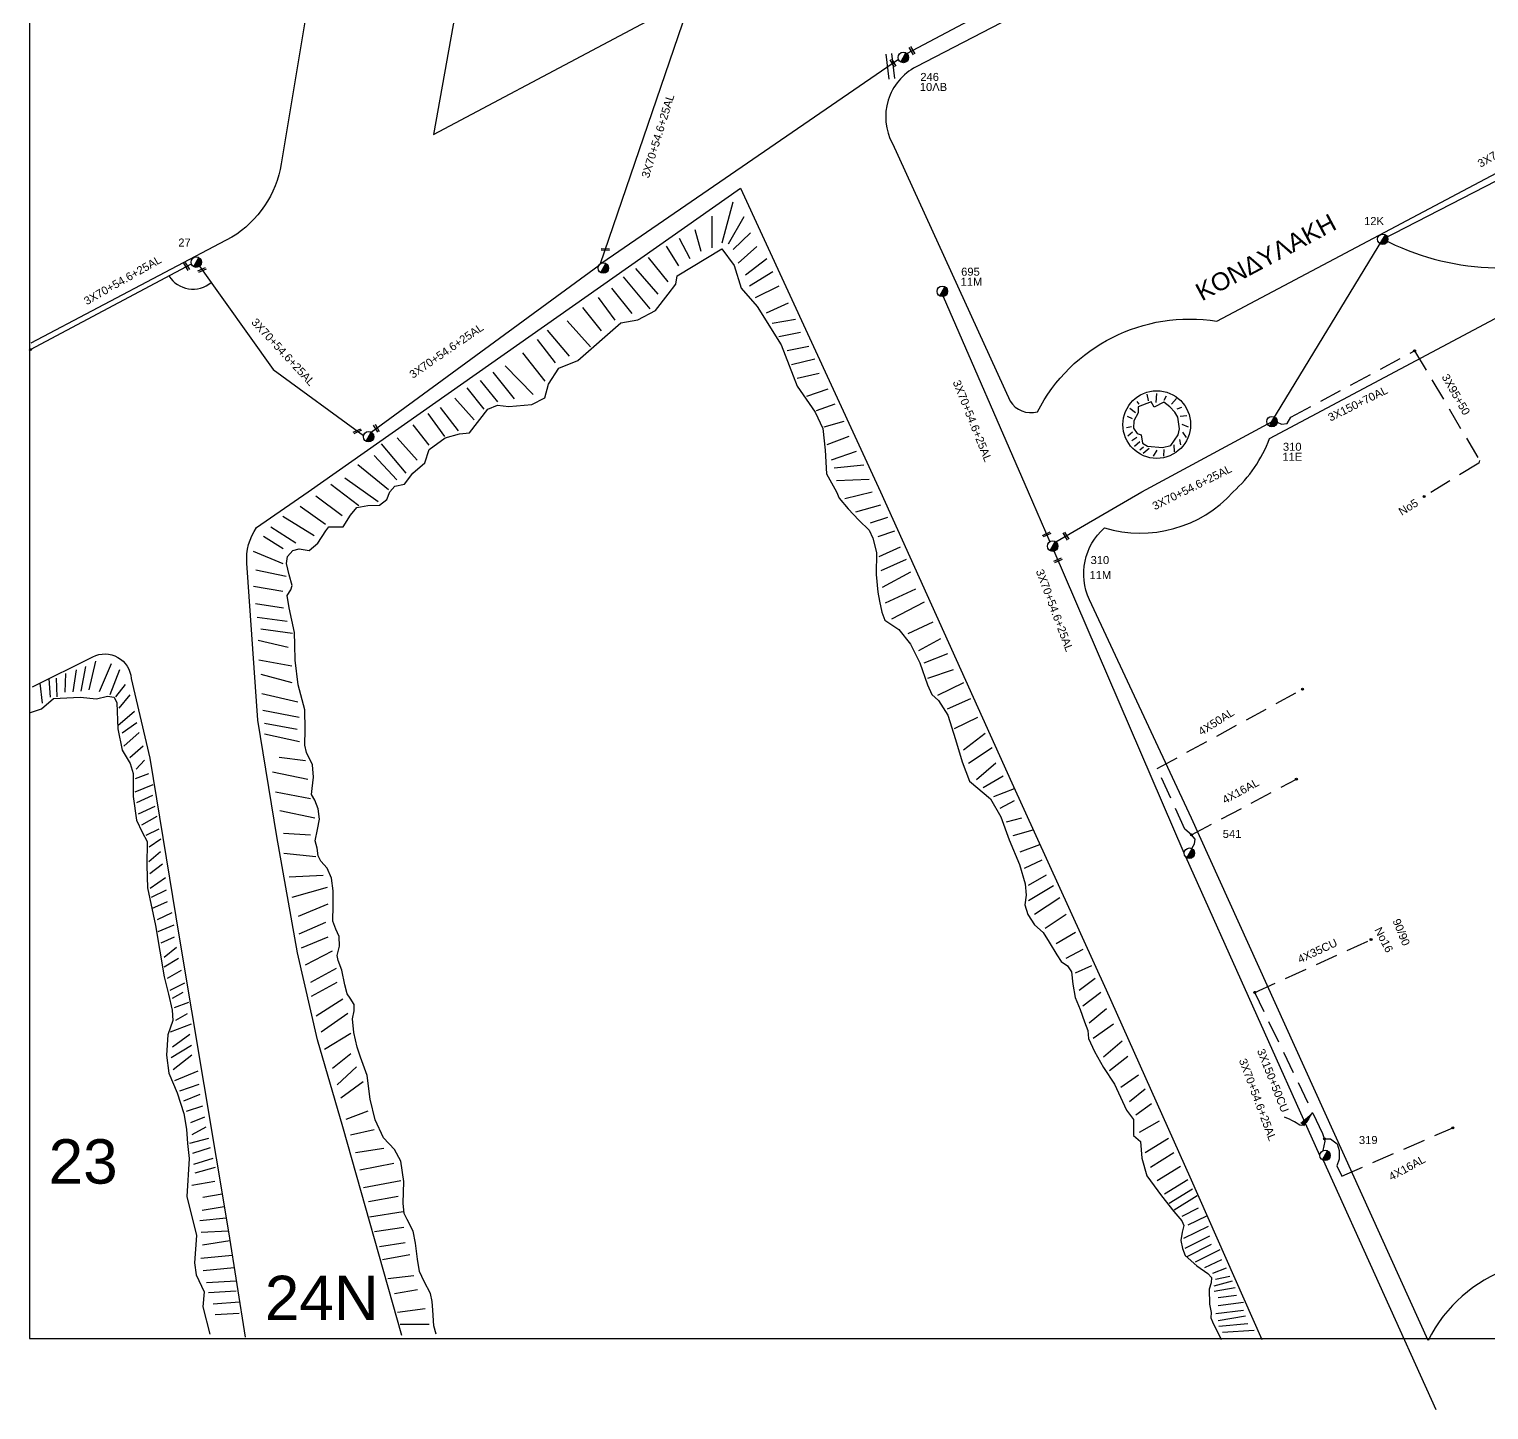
# Model space of a CAD drawing. Header units: millimetres. Extents: x 895 to 1951, y 728 to 1259.
# Drawn here: x 897.6 to 1061.8, y 738 to 893.3 of the extents above; entities that cross this region are included whole.
import ezdxf

# ---------------------------------------------------------------- set-up
doc = ezdxf.new("R2010")
doc.units = ezdxf.units.MM
doc.linetypes.add('DASHED', pattern=[19.05, 12.7, -6.35])
for name, color, linetype in [('Άγνωστα', 7, 'Continuous'), ('Γέφυρες Εναέριου Δικτύου', 7, 'Continuous'), ('Γυμνά εναέρια ΧΤ (3Φ)   4x35CU', 7, 'Continuous'), ('Επιγραφές - Σχήματα', 7, 'Continuous'), ('Καλώδια ΧΤ   3x150+50CU', 7, 'DASHED'), ('Μηχανική τομή', 7, 'Continuous'), ('Στύλος ΦΜ', 7, 'Continuous'), ('Στύλος ΦΜ @ 1', 7, 'Continuous'), ('Συνδέσεις', 7, 'Continuous'), ('Συνεστραμμένα ΧΤ   3x70+54.6+25 AL', 7, 'SYN_LINE'), ('Τομή', 7, 'Continuous'), ('Υπόβαθρο ΔΕΗ', 7, 'Continuous'), ('Υπόγεια καλώδια Δικτύου ΧΤ και Παρ. ΧΤ - 3X150+70 AL', 7, 'DASHED'), ('Υπόγεια καλώδια Παροχών ΧΤ   4x16AL', 7, 'DASHED'), ('Υπόγεια καλώδια Παροχών ΧΤ   4x50AL', 7, 'DASHED')]:
    doc.layers.add(name, color=color, linetype=linetype)
doc.styles.add('arial', font='ARIAL.TTF')
doc.styles.get("Standard").update_dxf_attribs({"font": 'ARIAL.TTF'})
doc.linetypes.add('SYN_LINE', pattern='A,0.5,-0.0001,["/\\/\\/\\/",Standard,S=0.1,R=0,X=0,Y=-0.05],-0.25', length=0.7501)
doc.dimstyles.new('ISO-25', dxfattribs={"dimtxt": 2.5, "dimasz": 2.5, "dimexe": 1.25, "dimexo": 0.625, "dimtad": 1, "dimtxsty": 'Standard', "dimcen": 2.5, "dimadec": 0, "dimazin": 0, "dimtfac": 1, "dimtmove": 0, "dimatfit": 3, "dimfxl": 1, "dimarcsym": 0})

# ---------------------------------------------------------------- blocks, each defined once
blk = doc.blocks.new('ΥΠΑΡΧΩΝ ΤΣΙΜΕΝΤΕΝΙΟΣ ΣΤΥΛΟΣ')
at = {"layer": 'Στύλος ΦΜ'}
blk.add_hatch(color=7, dxfattribs=at).paths.add_polyline_path([(-1.29, -2.28, 0.574793), (2.62, 0, 0.268822), (1.3, 2.27)])
at = {"layer": 'Στύλος ΦΜ', "color": 7}
blk.add_line((-1.29, -2.28), (1.3, 2.27), dxfattribs=at)
blk.add_circle((0, 0), 2.62, dxfattribs=at)
at = {"layer": 'Στύλος ΦΜ', "flags": 4}
for tag, p in [('ΑΡΙΘΜΟΣ', (-4.68, 8.05)), ('ΤΥΠΟΣ', (-4.91, 3.03))]:
    blk.add_attdef(tag, p, '', height=4, dxfattribs=at)
blk = doc.blocks.new('ΜΗΧΑΝΙΚΗ ΤΟΜΗ')
at = {"layer": 'Μηχανική τομή', "ltscale": 40}
for p, q in [((-1.89, 0.78), (1.89, 0.78)), ((1.89, 0), (-1.89, 0))]:
    blk.add_line(p, q, dxfattribs=at)
blk = doc.blocks.new('ΤΟΜΗ')
at = {"layer": 'Τομή', "ltscale": 40}
for p, q in [((-5.68, 0), (5.68, 0)), ((5.68, -2.33), (-5.68, -2.33))]:
    blk.add_line(p, q, dxfattribs=at)
blk = doc.blocks.new('_ΣΥΝΔΕΣΗ')
at = {"layer": 'Συνδέσεις', "linetype": 'SYN_LINE', "ltscale": 40}
blk.add_hatch(color=256, dxfattribs=at).paths.add_polyline_path([(0.5, -0.01, 1), (-0.5, -0.01, 1)])
at = {"layer": 'Συνδέσεις'}
blk.add_circle((0, -0.01), 0.5, dxfattribs=at)

msp = doc.modelspace()

# ---------------------------------------------------------------- linework, layer by layer
at = {"layer": 'Άγνωστα', "color": 6, "linetype": 'DASHED', "ltscale": 0.2}
msp.add_lwpolyline([(1053.49, 857.15), (1060.79, 844.81), (1060.71, 844.5), (1054.57, 840.74)], dxfattribs=at)
at = {"layer": 'Γέφυρες Εναέριου Δικτύου'}
msp.add_arc((916.04, 867.26), 3.18, 212.2089, 310.2913, dxfattribs=at)
at = {"layer": 'Γυμνά εναέρια ΧΤ (3Φ)   4x35CU', "color": 6, "linetype": 'DASHED', "ltscale": 0.2}
msp.add_lwpolyline([(1035.5, 784.94), (1048.58, 790.87)], dxfattribs=at)
at = {"layer": 'Επιγραφές - Σχήματα'}
msp.add_lwpolyline([(897.66, 745.99), (1897.31, 745.99), (1897.31, 1250.94), (897.66, 1250.94)], close=True, dxfattribs=at)
at = {"layer": 'Καλώδια ΧΤ   3x150+50CU', "color": 6, "ltscale": 0.2}
msp.add_lwpolyline([(1043.19, 767.13), (1043.42, 768.21), (1043.16, 769.02), (1035.5, 784.94)], dxfattribs=at)
at = {"layer": 'Συνεστραμμένα ΧΤ   3x70+54.6+25 AL', "color": 85, "ltscale": 20}
msp.add_lwpolyline([(996.36, 890.6), (1023.06, 904.77)], dxfattribs=at)
at = {"layer": 'Συνεστραμμένα ΧΤ   3x70+54.6+25 AL', "color": 6, "ltscale": 20}
for points in [[(971.59, 895.34), (961.86, 866.91)], [(962.06, 867.02), (995.42, 889.94)], [(897.63, 857.13), (897.77, 857.28), (915.87, 866.91)], [(916.79, 866.66), (925.07, 855.04), (935.24, 847.62)], [(935.79, 848.06), (936.1, 847.98), (961.74, 866.79), (961.74, 866.79)], [(1000.44, 863.25), (1010.02, 841.25), (1012.43, 835.64)], [(1027.56, 800.6), (1012.93, 834.59)], [(1042.82, 766.59), (1027.74, 800.18)], [(1055.9, 737.96), (1043.23, 766.03)]]:
    msp.add_lwpolyline(points, dxfattribs=at)
at = {"layer": 'Συνεστραμμένα ΧΤ   3x70+54.6+25 AL', "color": 6, "linetype": 'SYN_LINE', "ltscale": 20}
for points in [[(1037.44, 849.17), (1049.9, 869.69), (1089.54, 890.11), (1095.7, 880.5), (1115.09, 882.73)], [(1013.13, 835.63), (1022.81, 841.25), (1037.45, 849.17)]]:
    msp.add_lwpolyline(points, dxfattribs=at)
msp.add_arc((1063.11, 895.14), 28.66, 242.5705, 291.9847, dxfattribs=at)
at = {"layer": 'Υπόβαθρο ΔΕΗ'}
for points in [[(955.05, 1061.88), (951.3, 1039.89), (947.69, 1019.26), (945.64, 1008.37), (945.3, 1005.63), (945.16, 1003.14), (945.21, 1001.19), (945.84, 999.18), (946.91, 997.3), (948.23, 996.17), (950.64, 994.67), (953.38, 993.1), (957.34, 989.52), (959.22, 986.97), (959.8, 985.69), (960.61, 983.36), (960.78, 980.68), (959.76, 974.12), (954.53, 945.34), (943.1, 881.48), (981.28, 901.79), (988.27, 945.34), (994.84, 987.53)], [(975.6, 869.29), (976.83, 873.91)], [(974.44, 872.28), (974.41, 868.71)], [(976.31, 869.16), (978.07, 872.27)], [(972.51, 870.8), (973.19, 868.34)], [(976.84, 868.53), (978.77, 870.41)], [(969.3, 868.92), (970.66, 866.69)], [(970.75, 869.81), (971.96, 867.54)], [(977.37, 867.01), (979.5, 868.86)], [(943.42, 746.46), (943.13, 747.42), (943.02, 749.16), (942.95, 750.16), (942.78, 751.06), (942.05, 752.39), (941.53, 753.52), (941.3, 754.9), (941.1, 756.72), (940.82, 758.05), (940.13, 759.36), (939.81, 760.04), (939.68, 761.21), (939.76, 763.67), (939.44, 765.94), (938.72, 767.24), (937.49, 768.56), (936.54, 770.61), (935.98, 772.91), (935.66, 775.57), (934.89, 777.64), (934.54, 778.76), (934.15, 780.44), (934, 781.95), (934.18, 782.85), (934.19, 783.59), (933.74, 784.27), (933.38, 784.79), (933.14, 785.79), (932.78, 787.42), (932.38, 788.53), (932.27, 789.09), (932.55, 790.13), (932.5, 791.23), (932.13, 792.04), (931.79, 792.96), (931.84, 794.7), (931.81, 796.38), (931.62, 797.78), (931.14, 798.9), (930.43, 799.69), (930.14, 800.32), (930.04, 801.16), (929.81, 802), (930.06, 803.28), (930.28, 804.44), (930.15, 805.58), (929.77, 806.57), (929.4, 807.21), (929.45, 807.88), (929.61, 809.17), (929.5, 810.53), (928.83, 811.92), (928.63, 812.75), (928.66, 814.52), (928.62, 816.74), (927.88, 819.54), (927.53, 822.33), (927.51, 824.05), (927.47, 825.44), (926.87, 828.21), (926.63, 829.61), (927.05, 830.24), (927.2, 830.71), (926.87, 831.92), (926.57, 833.22), (926.7, 833.99), (927.27, 834.65), (927.99, 834.86), (929.11, 834.68), (930.1, 835.49), (930.98, 836.88), (931.34, 837.34), (932.95, 837.34), (933.79, 838.63), (934.49, 839.51), (935.74, 839.72), (937.02, 839.76), (937.86, 840.41), (938.18, 841.25), (938.75, 841.92), (939.83, 842.12), (940.8, 843.35), (942.14, 844.53), (942.61, 846.02), (944.43, 847.33), (946.03, 847.81), (947.16, 847.9), (949.21, 850.58), (950.3, 851.01), (951.59, 850.87), (954.18, 851.09), (955.62, 851.84), (956.03, 853.38), (957.21, 855.19), (959.33, 856.04), (964.19, 860.29), (966.08, 860.64), (968.09, 861.66), (969.52, 863.51), (970.37, 864.62), (970.53, 865.59), (975.56, 868.61), (976.93, 866.72)], [(967.25, 867.65), (969.47, 864.9)], [(978.21, 865.7), (980.61, 867.52)], [(964.43, 865.48), (967.44, 861.86)], [(965.85, 866.4), (968.33, 863.51)], [(976.93, 866.72), (977.72, 864.19), (979.53, 862.13), (982.23, 857.8), (984.01, 853.15), (986.03, 850.24), (986.9, 848.41), (987.16, 845.94), (987.32, 843.31), (988.44, 841.25), (988.76, 840.56), (989.76, 839.36), (990.95, 838.07), (992.11, 836.94), (992.55, 836.05), (992.94, 834.45), (992.92, 831.97), (993.1, 829.98), (993.29, 828.97), (993.56, 827.73), (993.88, 826.83), (995.45, 825.77), (996.79, 824.12), (997.83, 822.03), (998.7, 819.53), (999.18, 818.45), (999.93, 817.79), (1000.96, 816.14), (1001.84, 813.41), (1002.57, 810.87), (1003.41, 808.72), (1005.76, 806.7), (1006.92, 804.71), (1007.89, 802.11), (1009.04, 799.34), (1009.69, 797.15), (1009.8, 795.89), (1009.63, 794.78), (1009.97, 793.71), (1010.74, 792.54), (1011.71, 791.68), (1012.37, 790.59), (1013.24, 789.18), (1013.73, 788.43), (1014.42, 787.93), (1014.89, 787.24), (1015.05, 785.85), (1015.28, 784.36), (1015.86, 783.01), (1016.35, 781.63), (1016.71, 780.63), (1016.79, 779.73), (1017.48, 778.27), (1018.48, 776.49), (1019.73, 774.6), (1021.07, 771.69), (1021.87, 770.62), (1021.87, 768.82), (1022.64, 768.14), (1022.79, 766.27), (1023.35, 764.29), (1025, 762.05), (1026.4, 760.29), (1027.3, 759.24), (1027.54, 758.72), (1027.32, 757.97), (1027.19, 757.02), (1027.38, 756.13), (1027.67, 755.32), (1028.98, 754.17), (1030.21, 753.31), (1030.65, 752.84), (1030.61, 752.25), (1030.38, 751.52), (1030.41, 749.84), (1030.59, 748.91), (1030.55, 748.32), (1030.74, 747.87), (1031.73, 745.89)], [(978.66, 864.46), (981.29, 866.05)], [(963.13, 864.19), (965.42, 861.33)], [(979.35, 863.12), (982.01, 864.45)], [(961.63, 863.13), (963.52, 860.59)], [(980.57, 861.41), (983.03, 862.54)], [(958.15, 860.5), (960.76, 857.58)], [(959.89, 862.02), (961.96, 859.4)], [(981.21, 860.23), (983.85, 860.68)], [(955.88, 859.46), (958.39, 856.55)], [(981.96, 858.76), (984.41, 859.22)], [(954.76, 858.41), (956.81, 855.78)], [(982.9, 857.17), (985.35, 857.66)], [(953.11, 856.91), (955.64, 853.73)], [(983.39, 855.59), (986.02, 856.23)], [(949.78, 854.72), (952.19, 851.74)], [(951.18, 855.45), (954.32, 852.23)], [(984.04, 854.04), (986.51, 854.63)], [(946.86, 852.96), (948.79, 850.57)], [(948.36, 853.81), (950.32, 851.39)], [(985.12, 852.05), (987.5, 852.84)], [(1023.54, 851.5), (1023.54, 851.53), (1023.4, 852.27)], [(1024.41, 851.33), (1024.48, 852.32)], [(943.86, 850.77), (945.9, 848.14)], [(945.52, 851.82), (947.7, 849.38)], [(986.18, 850.42), (988.31, 851.17)], [(1022.07, 850.14), (1021.46, 850.63)], [(1024.19, 850.79), (1023.85, 851.39), (1022.38, 850.84), (1022.37, 850.16), (1021.88, 849.27), (1021.85, 848.44), (1022.27, 847.82), (1022.71, 847.69), (1022.89, 846.73), (1023.45, 846.42), (1025.12, 846.25), (1026.06, 846.49), (1026.87, 847.67), (1027.04, 848.37), (1026.84, 849.67), (1026.5, 850.23), (1025.96, 850.84), (1025.27, 851.34), (1024.19, 850.79)], [(1022.51, 851.12), (1022.28, 851.45)], [(1025.31, 851.58), (1025.59, 852.07)], [(1026.14, 851.15), (1026.71, 851.78)], [(1026.77, 850.61), (1027.31, 850.78)], [(942.46, 850.1), (944.33, 847.49)], [(987.05, 848.6), (989.32, 849.21)], [(1021.73, 849.49), (1021.18, 849.73)], [(1027.11, 849.77), (1027.86, 849.87)], [(941.28, 844.82), (939.01, 847.35)], [(940.8, 848.79), (942.57, 846.51)], [(987.41, 846.58), (989.89, 847.53)], [(1021.62, 848.6), (1021.08, 848.46)], [(1021.76, 847.97), (1021.24, 847.52)], [(1022.22, 847.39), (1021.69, 847.01)], [(1027.29, 848.88), (1028.01, 848.57)], [(1027.39, 848), (1027.78, 847.4)], [(937.23, 846.66), (939.99, 843.36)], [(987.9, 844.85), (990.7, 845.83)], [(1022.59, 846.89), (1021.98, 846.37)], [(1022.98, 846.29), (1022.58, 845.94)], [(1023.63, 846.13), (1022.95, 845.58)], [(1024.5, 845.96), (1024.08, 845.27)], [(1025.28, 846.04), (1025.24, 845.29)], [(1026.39, 846.54), (1026.42, 845.75)], [(1027.04, 847.17), (1027.13, 846.57)], [(934.61, 844.36), (938.03, 841.54)], [(938.97, 842.6), (936.44, 845.37)], [(988.18, 843.97), (991.51, 844.31)], [(933.14, 842.83), (936.89, 840.18)], [(933.14, 842.83), (936.89, 840.18)], [(988.44, 842.53), (992.11, 842.69)], [(929.88, 840.83), (932.82, 838.59)], [(931.57, 842.13), (934.71, 839.74)], [(989.38, 840.52), (992.45, 841.25)], [(928.11, 839.65), (930.95, 837.64)], [(990.61, 839.03), (993.42, 839.81)], [(926.17, 838.53), (929.7, 836.34)], [(992.29, 837.79), (994.22, 838.42)], [(923.99, 836.29), (926.2, 834.88)], [(924.81, 837.31), (927.61, 835.54)], [(993.13, 836.23), (995.01, 836.86)], [(922.83, 834.58), (926.15, 833.21)], [(993.24, 833.98), (995.66, 835.09)], [(993.48, 832.4), (996.33, 833.69)], [(923.13, 832.49), (926.55, 831.76)], [(993.63, 830.53), (996.82, 832.25)], [(922.87, 830.64), (926.16, 830.08)], [(993.96, 828.78), (997.36, 830.35)], [(923.08, 828.7), (926.22, 828.21)], [(994.68, 826.96), (998.36, 828.89)], [(923.28, 827.15), (926.65, 826.72)], [(996.52, 825.34), (999.31, 826.64)], [(923.38, 824.57), (926.77, 823.77)], [(923.69, 825.86), (927.24, 825.35)], [(997.71, 823.4), (1000.18, 824.77)], [(998.32, 822.03), (1000.98, 823.08)], [(902.9, 821.23), (902.52, 818.75)], [(903.95, 821.6), (903.42, 818.82)], [(905.08, 822.2), (904.32, 818.99)], [(906.84, 821.91), (905.51, 818.75)], [(907.78, 821.22), (906.68, 818.41)], [(923.46, 822.37), (927.16, 821.67)], [(998.74, 820.29), (1001.6, 821.27)], [(898.84, 819.73), (899.09, 817.49)], [(899.82, 820.23), (899.97, 818.16)], [(900.67, 820.29), (900.74, 818.18)], [(901.7, 820.83), (901.65, 818.72)], [(908.41, 819.59), (907.35, 818.2)], [(923.68, 820.74), (927.16, 819.8)], [(999.84, 818.4), (1002.76, 819.8)], [(897.78, 816.44), (899, 816.86), (900.36, 818.01), (903.37, 818.17), (905.18, 817.98), (906.43, 818.29), (907.18, 818.17), (907.47, 817.54), (907.6, 814.58), (908.08, 812.18), (908.99, 810.68), (909.33, 809.57), (909.31, 806.97), (909.7, 804.31), (910.34, 802.97), (910.88, 801.92), (910.86, 799.2), (910.92, 796.71), (911.82, 792.45), (912.82, 786.69), (913.31, 784.73), (913.72, 782.92), (913.8, 781.78), (913.22, 780.17), (913.06, 777.88), (913.34, 775.83), (914.28, 773.63), (915.01, 771.29), (915.33, 769.55), (915.42, 767.93), (915.61, 766.24), (915.35, 761.98), (916.44, 757.59), (916.22, 754.49), (916.42, 753.14), (917.32, 751.23), (917.15, 749.56), (917.93, 746.47)], [(908.95, 818.41), (907.72, 816.91)], [(923.8, 818.59), (927.85, 817.62)], [(1000.92, 816.84), (1003.57, 818)], [(909.47, 816.56), (907.59, 814.95)], [(923.9, 816.69), (927.98, 815.89)], [(909.73, 815.27), (908.08, 814.11)], [(924.1, 815.23), (927.78, 814.56)], [(1001.74, 814.65), (1004.35, 815.91)], [(909.99, 814.17), (908.27, 812.64)], [(924.08, 814.04), (928.02, 813.16)], [(1002.74, 812.24), (1005.19, 814.11)], [(910.45, 812.66), (908.93, 811.35)], [(925.73, 811.4), (928.71, 811.04)], [(1003.28, 810.72), (1005.95, 812.48)], [(911.04, 809.55), (909.53, 808.96)], [(910.6, 811.07), (909.65, 810.04)], [(924.98, 809.74), (928.96, 808.94)], [(1004.2, 808.91), (1006.39, 810.76)], [(911.55, 808.28), (909.5, 807.45)], [(1004.93, 807.98), (1007.21, 809.3)], [(911.5, 807.11), (909.69, 806.25)], [(925.33, 807.52), (929.28, 806.75)], [(1006.14, 806.97), (1008.46, 807.88)], [(1006.87, 805.68), (1008.49, 806.54)], [(911.76, 805.87), (909.88, 804.99)], [(911.99, 804.73), (910.27, 803.74)], [(925.81, 805.41), (929.75, 804.57)], [(912.2, 803.29), (910.76, 802.59)], [(1007.57, 804.14), (1009.31, 804.58)], [(1008.32, 802.6), (1010.58, 803.23)], [(911.13, 801.31), (912.43, 802.22)], [(926.23, 802.87), (929.27, 802.67)], [(1009.1, 800.75), (1011.33, 801.57)], [(911.1, 799.67), (912.4, 800.8)], [(926.27, 800.6), (929.87, 800.24)], [(1009.59, 798.93), (1011.58, 799.87)], [(911.2, 798.33), (912.64, 799.41)], [(926.88, 797.95), (930.69, 798.13)], [(1010.06, 797.01), (1012.07, 798.16)], [(911.22, 796.66), (912.95, 797.85)], [(911.39, 795.66), (913.07, 796.49)], [(927.22, 795.66), (931.19, 796.79)], [(1010.05, 795.28), (1012.86, 796.97)], [(911.41, 794.38), (913.2, 795.17)], [(927.91, 793.53), (931.25, 794.92)], [(1010.73, 793.73), (1013.56, 795.61)], [(912.06, 793.13), (913.71, 793.92)], [(1011.93, 792.17), (1014.27, 793.73)], [(912.14, 791.78), (913.92, 792.52)], [(928.01, 791.51), (930.98, 792.85)], [(1013.15, 790.45), (1015.35, 791.72)], [(912.48, 790.52), (913.98, 791.19)], [(912.8, 788.91), (914.21, 790.03)], [(928.26, 789.94), (931.25, 791.18)], [(912.8, 787.82), (914.41, 788.78)], [(928.7, 788.05), (931.73, 789.61)], [(1014.3, 788.77), (1016.18, 789.79)], [(913.2, 786.55), (914.76, 787.43)], [(929.31, 786.08), (932.21, 787.68)], [(1015.32, 787.14), (1017.19, 787.95)], [(913.47, 785.17), (915.12, 786)], [(913.74, 784.3), (914.96, 784.95)], [(929.38, 784.51), (932.27, 786.08)], [(1015.73, 785.2), (1017.54, 786.53)], [(1016.15, 783.41), (1018.19, 784.97)], [(913.99, 783.23), (915.59, 783.85)], [(929.9, 782.3), (932.91, 784.22)], [(914.13, 781.8), (915.42, 782.56)], [(930.47, 780.5), (933.47, 782.58)], [(1016.88, 781.52), (1018.84, 783.14)], [(913.53, 780.48), (915.9, 781.38)], [(913.74, 778.81), (915.71, 780.25)], [(930.83, 778.53), (933.82, 780.36)], [(1017.31, 779.79), (1019.61, 781.39)], [(913.58, 777.62), (915.9, 779.01)], [(1018.5, 777.69), (1020.58, 779.48)], [(913.83, 776.26), (915.93, 777.9)], [(931.75, 776.42), (933.82, 778.07)], [(1019.17, 776.15), (1021.23, 777.74)], [(914.02, 775.02), (916.64, 776.12)], [(932.28, 774.54), (934.46, 776.54)], [(1020.43, 774.28), (1022.43, 775.67)], [(914.59, 773.84), (916.75, 774.59)], [(915.01, 772.74), (916.87, 773.5)], [(932.7, 773.08), (935.18, 774.91)], [(1021.4, 772.66), (1023.19, 774.09)], [(915.34, 771.57), (917.15, 772.18)], [(1022.14, 771.16), (1023.9, 772.44)], [(915.81, 770.3), (917.38, 770.92)], [(933.28, 770.65), (935.75, 771.61)], [(1022.55, 769.19), (1024.8, 770.48)], [(915.69, 767.98), (917.84, 768.54)], [(915.97, 768.95), (917.55, 769.81)], [(933.76, 768.89), (936.44, 769.52)], [(1023.17, 766.9), (1025.78, 768.52)], [(916.04, 766.84), (918.02, 767.47)], [(934.35, 766.93), (937.53, 767.4)], [(1023.78, 765.28), (1026.4, 766.9)], [(916.13, 765.62), (918.33, 766.28)], [(916.31, 764.63), (918.58, 765.27)], [(934.82, 764.97), (938.64, 765.7)], [(1024.52, 763.76), (1027.13, 765.38)], [(915.93, 763.24), (918.5, 763.68)], [(935.25, 762.99), (939.44, 763.78)], [(1025.34, 762.27), (1027.96, 763.89)], [(917.15, 761.89), (919.32, 762.25)], [(935.8, 761.41), (939.12, 762.01)], [(1025.88, 761.2), (1028.49, 762.82)], [(1026.43, 760.46), (1029.04, 762.08)], [(917.09, 760.41), (919.56, 760.83)], [(1027.35, 759.74), (1029.19, 760.69)], [(916.83, 759.27), (919.77, 759.55)], [(935.91, 759.68), (939.69, 760.26)], [(1027.52, 757.26), (1030.3, 758.64)], [(1028.01, 758.77), (1030.12, 759.8)], [(916.97, 757.95), (920.01, 758.12)], [(917.12, 756.54), (920.18, 757.03)], [(936.49, 758.01), (939.79, 758.5)], [(1027.66, 756.16), (1030.43, 757.54)], [(937.02, 756.34), (939.93, 756.78)], [(937.38, 754.86), (940.44, 755.42)], [(1027.88, 755.22), (1030.65, 756.59)], [(1028.85, 754.61), (1031.62, 755.99)], [(916.92, 755.04), (920.46, 755.35)], [(917.18, 753.64), (920.68, 753.97)], [(1029.88, 753.96), (1031.78, 754.86)], [(1030.78, 753.32), (1032.32, 753.94)], [(917.59, 752.27), (920.92, 752.46)], [(937.98, 752.75), (940.88, 753.09)], [(1030.92, 751.92), (1032.99, 752.49)], [(1031.1, 752.65), (1032.69, 753)], [(917.79, 751.16), (920.91, 751.34)], [(938.72, 751.04), (941.32, 751.49)], [(1030.93, 751.31), (1033.31, 751.72)], [(1031.38, 750.61), (1033.43, 750.86)], [(918.32, 749.87), (921.3, 750.1)], [(918.56, 748.67), (921.24, 748.84)], [(939.05, 748.95), (942.17, 749.35)], [(1031.12, 748.79), (1034.25, 749.18)], [(1031.37, 749.7), (1034.24, 750.06)], [(939.35, 747.61), (942.63, 747.58)], [(1031.39, 748.03), (1034.47, 748.54)], [(1031.47, 747.36), (1034.71, 747.69)], [(1031.89, 746.7), (1035.43, 746.94)]]:
    msp.add_lwpolyline(points, dxfattribs=at)
for points in [[(1031.24, 860.47), (1031.24, 860.47), (1089.78, 891.49, 0.304729), (1091.12, 896.1), (1074.2, 926.12, 0.363376), (1070.18, 926.93), (1018.63, 900.14), (997.4, 889.09, 0.417466), (994.73, 880.47), (1007.97, 851.48, 0.328495), (1011.05, 850.27, -0.324226)], [(1122.8, 841.25), (1147.17, 799.23, -0.366429), (1143.69, 790.21), (1117.21, 775.7), (1099.22, 765.89), (1076.21, 753.37, 0.403489), (1055.02, 745.77), (1028.4, 804.53), (1016.91, 829.13, -0.332738), (1018.59, 837.21, 0.290662), (1033.06, 841.25, 0.121029), (1037.16, 847.27), (1096.11, 878.64, -0.343106), (1101.86, 877.12)]]:
    msp.add_lwpolyline(points, format="xyb", close=True, dxfattribs=at)
for points in [[(897.64, 903.47), (929.26, 898.03), (925.98, 878.19, -0.217032), (920.43, 869.92), (897.81, 858.01)], [(939.54, 746.33), (932.9, 769.79), (930.07, 779.58), (927.82, 789.38), (925.47, 802.47), (923.35, 815.57), (922.12, 833.24, -0.171932), (923.2, 837.24), (929, 841.25), (977.63, 875.44), (993.38, 841.25), (1008.17, 808.5), (1018.78, 785.23), (1028.18, 764.18), (1036.3, 745.86)], [(897.99, 819.31), (904.78, 822.71, -0.533133), (909.1, 820.26), (911.19, 811.3), (914.5, 791.15), (920.03, 758), (921.94, 746.15)]]:
    msp.add_lwpolyline(points, format="xyb", dxfattribs=at)
msp.add_circle((1024.48, 848.84), 3.81, dxfattribs=at)
at = {"layer": 'Υπόγεια καλώδια Δικτύου ΧΤ και Παρ. ΧΤ - 3X150+70 AL', "color": 6, "ltscale": 0.2}
msp.add_lwpolyline([(1038.03, 849.12), (1038.51, 848.89), (1039.13, 848.96), (1039.56, 849.68), (1053.49, 857.15)], dxfattribs=at)
at = {"layer": 'Υπόγεια καλώδια Παροχών ΧΤ   4x16AL', "color": 6, "ltscale": 0.2}
for points in [[(1028.38, 802.68), (1040.18, 808.92)], [(1043.34, 768.47), (1044.03, 768.44), (1044.78, 767.91), (1044.99, 767.14), (1044.98, 766.16), (1044.73, 765.43), (1045.29, 764.26), (1057.78, 769.69)]]:
    msp.add_lwpolyline(points, dxfattribs=at)
at = {"layer": 'Υπόγεια καλώδια Παροχών ΧΤ   4x50AL', "color": 6, "ltscale": 0.2}
msp.add_lwpolyline([(1028.44, 801.11), (1028.72, 801.67), (1028.78, 802.17), (1028.38, 802.68), (1027.62, 803.31), (1024.53, 810.13), (1040.86, 819.05)], dxfattribs=at)

# ---------------------------------------------------------------- block references
at = {"layer": 'Μηχανική τομή'}
for p, xscale, yscale, zscale, rotation in [((997.03, 890.96), 0.2500000000001384, 0.2500000000001384, 0.2500000000001384, 120.4472056917649), ((994.89, 889.58), 0.2500000000001384, 0.2500000000001384, 0.2500000000001384, 120.4472056917649), ((962.45, 868.64), 0.2500000000001094, 0.2500000000001094, 0.2500000000001094, 176.5049525712745), ((915.43, 866.68), 0.2500000000001384, 0.2500000000001384, 0.2500000000001384, 120.4472056917649), ((917.12, 866.13), 0.2500000000000126, 0.2500000000000126, 0.2500000000000126, 23.56147957391234), ((934.57, 848), 0.2500000000000126, 0.2500000000000126, 0.2500000000000126, 23.56147957391234), ((936.77, 848.47), 0.2500000000001384, 0.2500000000001384, 0.2500000000001384, 120.4472056917649), ((1012.13, 836.38), 0.2500000000000126, 0.2500000000000126, 0.2500000000000126, 23.56147957391234), ((1014.19, 836.24), 0.2499999999999725, 0.2499999999999725, 0.2499999999999725, 300.7353662562219), ((1013.42, 833.46), 0.2500000000000126, 0.2500000000000126, 0.2500000000000126, 23.56147957391234)]:
    msp.add_blockref('ΜΗΧΑΝΙΚΗ ΤΟΜΗ', p, dxfattribs=dict(at, xscale=xscale, yscale=yscale, zscale=zscale, rotation=rotation))
at = {"layer": 'Στύλος ΦΜ @ 1', "ltscale": 40}
ref = msp.add_blockref('ΥΠΑΡΧΩΝ ΤΣΙΜΕΝΤΕΝΙΟΣ ΣΤΥΛΟΣ', (995.97, 890.15), dxfattribs=dict(at, xscale=0.2249999999999091, yscale=0.2249999999999091, zscale=0.2249999999999091))
ref.add_attrib('ΤΥΠΟΣ', '10ΛB', (997.82, 886.38), dxfattribs={"layer": 'Στύλος ΦΜ', "height": 0.9, "flags": 4})
ref.add_attrib('ΑΡΙΘΜΟΣ', '246', (997.88, 887.51), dxfattribs={"layer": 'Στύλος ΦΜ', "height": 0.9, "flags": 4})
ref = msp.add_blockref('ΥΠΑΡΧΩΝ ΤΣΙΜΕΝΤΕΝΙΟΣ ΣΤΥΛΟΣ', (1049.9, 869.69), dxfattribs=dict(at, xscale=0.2249999999999091, yscale=0.2249999999999091, zscale=0.2249999999999091))
ref.add_attrib('ΤΥΠΟΣ', '12K', (1047.8, 871.29), dxfattribs={"layer": 'Στύλος ΦΜ', "height": 0.9, "flags": 4})
ref = msp.add_blockref('ΥΠΑΡΧΩΝ ΤΣΙΜΕΝΤΕΝΙΟΣ ΣΤΥΛΟΣ', (916.42, 867.12), dxfattribs=dict(at, xscale=0.2249999999999091, yscale=0.2249999999999091, zscale=0.2249999999999091))
ref.add_attrib('ΑΡΙΘΜΟΣ', '27', (914.4, 868.87), dxfattribs={"layer": 'Στύλος ΦΜ', "height": 0.9, "flags": 4})
at = {"layer": 'Στύλος ΦΜ @ 1', "ltscale": 40, "xscale": 0.2249999999999091, "yscale": 0.2249999999999091, "zscale": 0.2249999999999091}
for p in [(962.22, 866.45), (935.81, 847.47)]:
    msp.add_blockref('ΥΠΑΡΧΩΝ ΤΣΙΜΕΝΤΕΝΙΟΣ ΣΤΥΛΟΣ', p, dxfattribs=at)
at = {"layer": 'Στύλος ΦΜ @ 1', "ltscale": 40}
ref = msp.add_blockref('ΥΠΑΡΧΩΝ ΤΣΙΜΕΝΤΕΝΙΟΣ ΣΤΥΛΟΣ', (1000.35, 863.83), dxfattribs=dict(at, xscale=0.2249999999999091, yscale=0.2249999999999091, zscale=0.2249999999999091))
ref.add_attrib('ΤΥΠΟΣ', '11M', (1002.41, 864.46), dxfattribs={"layer": 'Στύλος ΦΜ', "height": 0.9, "flags": 4})
ref.add_attrib('ΑΡΙΘΜΟΣ', '695', (1002.47, 865.59), dxfattribs={"layer": 'Στύλος ΦΜ', "height": 0.9, "flags": 4})
ref = msp.add_blockref('ΥΠΑΡΧΩΝ ΤΣΙΜΕΝΤΕΝΙΟΣ ΣΤΥΛΟΣ', (1037.44, 849.17), dxfattribs=dict(at, xscale=0.2249999999999091, yscale=0.2249999999999091, zscale=0.2249999999999091))
ref.add_attrib('ΤΥΠΟΣ', '11E', (1038.61, 844.76), dxfattribs={"layer": 'Στύλος ΦΜ', "height": 0.9, "flags": 4})
ref.add_attrib('ΑΡΙΘΜΟΣ', '310', (1038.67, 845.89), dxfattribs={"layer": 'Στύλος ΦΜ', "height": 0.9, "flags": 4})
ref = msp.add_blockref('ΥΠΑΡΧΩΝ ΤΣΙΜΕΝΤΕΝΙΟΣ ΣΤΥΛΟΣ', (1012.77, 835.16), dxfattribs=dict(at, xscale=0.2249999999999091, yscale=0.2249999999999091, zscale=0.2249999999999091))
ref.add_attrib('ΤΥΠΟΣ', '11M', (1016.91, 831.45), dxfattribs={"layer": 'Στύλος ΦΜ', "height": 0.9, "flags": 4})
ref.add_attrib('ΑΡΙΘΜΟΣ', '310', (1017.03, 833.14), dxfattribs={"layer": 'Στύλος ΦΜ', "height": 0.9, "flags": 4})
ref = msp.add_blockref('ΥΠΑΡΧΩΝ ΤΣΙΜΕΝΤΕΝΙΟΣ ΣΤΥΛΟΣ', (1028.15, 800.6), dxfattribs=dict(at, xscale=0.2249999999999091, yscale=0.2249999999999091, zscale=0.2249999999999091))
ref.add_attrib('ΤΥΠΟΣ', '541', (1031.9, 802.32), dxfattribs={"layer": 'Στύλος ΦΜ', "height": 0.9, "flags": 4})
ref = msp.add_blockref('ΥΠΑΡΧΩΝ ΤΣΙΜΕΝΤΕΝΙΟΣ ΣΤΥΛΟΣ', (1043.41, 766.59), dxfattribs=dict(at, xscale=0.2249999999999091, yscale=0.2249999999999091, zscale=0.2249999999999091))
ref.add_attrib('ΤΥΠΟΣ', '319', (1047.22, 767.87), dxfattribs={"layer": 'Στύλος ΦΜ', "height": 0.9, "flags": 4})
at = {"layer": 'Συνδέσεις', "xscale": 0.2249999999999091, "yscale": 0.2249999999999091, "zscale": 0.2249999999999091}
for p in [(897.77, 857.28), (1053.49, 857.15), (1054.57, 840.74), (1040.86, 819.05), (1040.18, 808.93), (1028.38, 802.68), (1048.58, 790.88), (1035.5, 784.94), (1043.34, 768.47), (1057.78, 769.69)]:
    msp.add_blockref('_ΣΥΝΔΕΣΗ', p, dxfattribs=at)
at = {"layer": 'Τομή', "xscale": 0.2500000000000007, "yscale": 0.2500000000000007, "zscale": 0.2500000000000007, "rotation": 96.9391376325804}
msp.add_blockref('ΤΟΜΗ', (994.22, 889.11), dxfattribs=at)

# ---------------------------------------------------------------- texts
at = {"layer": 'Γυμνά εναέρια ΧΤ (3Φ)   4x35CU', "color": 7, "insert": (1040.21, 789.01), "char_height": 0.9, "width": 84.1859, "attachment_point": 1, "rotation": 25.1777}
msp.add_mtext('4X35CU', dxfattribs=at)
at = {"layer": 'Επιγραφές - Σχήματα', "color": 7, "width": 84.1859, "attachment_point": 1}
for s, insert, char_height, rotation in [('ΚΟΝΔΥΛΑΚΗ', (1028.6, 864.45), 2, 28.1586), ('3X95+50', (1057.28, 854.65), 0.9, 299.5882)]:
    msp.add_mtext(s, dxfattribs=dict(at, insert=insert, char_height=char_height, rotation=rotation))
at = {"layer": 'Επιγραφές - Σχήματα', "char_height": 0.9, "width": 42.0929, "attachment_point": 1, "style": 'arial'}
for s, insert, rotation in [('No5', (1051.56, 839.32), 31.9753), ('No16', (1049.74, 792.4), 297.2266)]:
    msp.add_mtext(s, dxfattribs=dict(at, insert=insert, rotation=rotation))
at = {"layer": 'Επιγραφές - Σχήματα', "ltscale": 40, "insert": (1051.82, 793.34), "char_height": 0.9, "width": 23.5114, "attachment_point": 1, "rotation": 292.1389, "style": 'arial'}
msp.add_mtext('{\\fArial|b0|i0|c161|p34;90/90}', dxfattribs=at)
at = {"layer": 'Επιγραφές - Σχήματα', "char_height": 5, "width": 21.3301, "attachment_point": 1}
for s, insert in [('23', (899.81, 768.41)), ('24N', (924.13, 753.05))]:
    msp.add_mtext(s, dxfattribs=dict(at, insert=insert))
at = {"layer": 'Καλώδια ΧΤ   3x150+50CU', "color": 7, "insert": (1036.57, 778.71), "char_height": 0.9, "width": 84.1859, "attachment_point": 1, "rotation": 291.6429}
msp.add_mtext('3X150+50CU', dxfattribs=at)
at = {"layer": 'Συνεστραμμένα ΧΤ   3x70+54.6+25 AL', "color": 7, "char_height": 0.9, "width": 84.1859, "attachment_point": 1}
for insert, rotation in [((966.48, 876.77), 72.86), ((1060.45, 878.5), 30.4157), ((903.66, 863.04), 29.7947), ((923.21, 860.91), 312.7471), ((940.28, 854.72), 34.7161), ((1002.34, 853.96), 291.819), ((1023.86, 839.99), 26.5199), ((1011.7, 832.67), 290.5), ((1034.54, 777.61), 290.5)]:
    msp.add_mtext('3X70+54.6+25AL', dxfattribs=dict(at, insert=insert, rotation=rotation))
at = {"layer": 'Υπόγεια καλώδια Δικτύου ΧΤ και Παρ. ΧΤ - 3X150+70 AL', "color": 7, "insert": (1043.62, 849.97), "char_height": 0.9, "width": 84.1859, "attachment_point": 1, "rotation": 26.3936}
msp.add_mtext('3X150+70AL', dxfattribs=at)
at = {"layer": 'Υπόγεια καλώδια Παροχών ΧΤ   4x16AL', "color": 7, "char_height": 0.9, "width": 84.1859, "attachment_point": 1, "rotation": 28.7917}
for insert in [(1031.73, 806.91), (1050.45, 764.51)]:
    msp.add_mtext('4X16AL', dxfattribs=dict(at, insert=insert))
at = {"layer": 'Υπόγεια καλώδια Παροχών ΧΤ   4x50AL', "color": 7, "insert": (1029.03, 814.57), "char_height": 0.9, "width": 84.1859, "attachment_point": 1, "rotation": 32.3315}
msp.add_mtext('4X50AL', dxfattribs=at)

# ---------------------------------------------------------------- leaders
at = {"layer": 'Επιγραφές - Σχήματα', "path_type": 1}
msp.add_leader([(1042, 771.43), (1040.78, 769.97), (1039.96, 770.38), (1038.84, 770.91)], dimstyle='ISO-25', override={"dimasz": 1.8, "dimgap": 0.625, "dimtad": 0}, dxfattribs=at)

doc.saveas('drawing.dxf')
